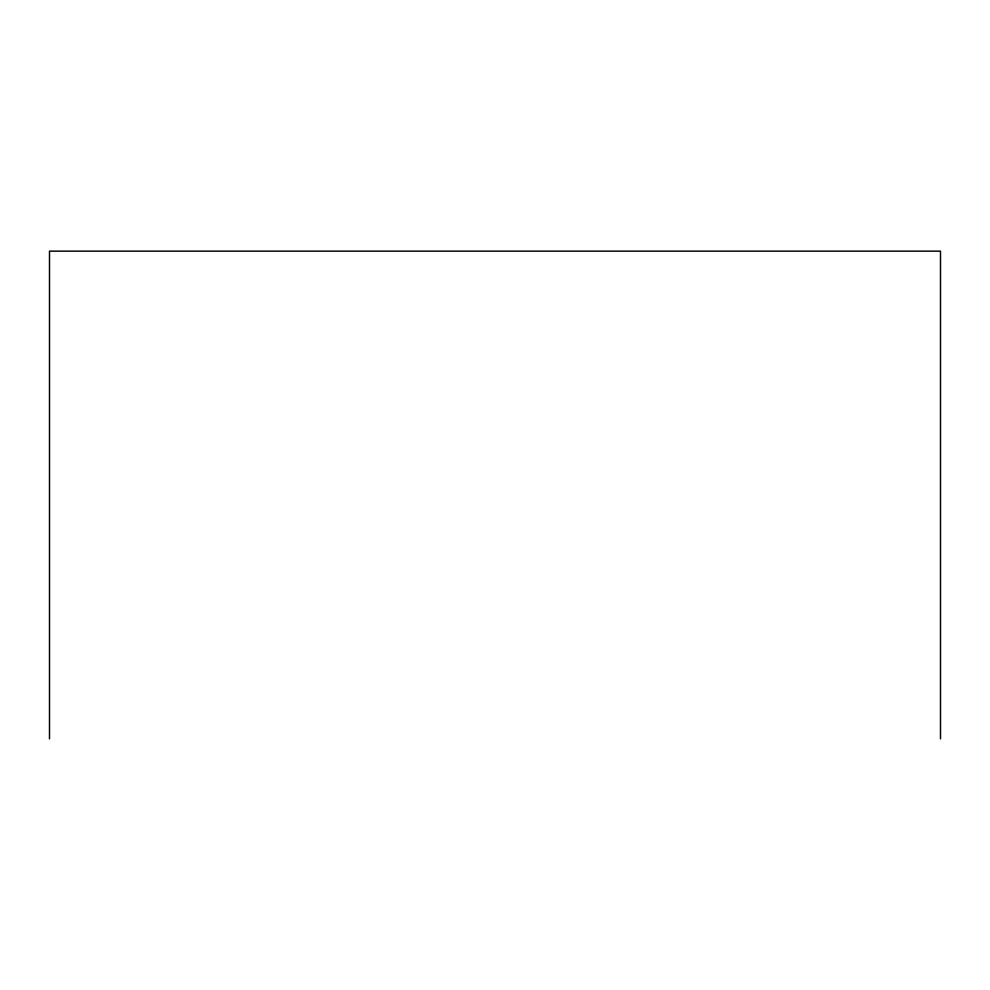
<?xml version="1.0" encoding="UTF-8"?>
<svg xmlns="http://www.w3.org/2000/svg" width="990" height="990" viewBox="0 0 990 990"><rect width="100%" height="100%" fill="white"/><g stroke="black" fill="none" stroke-linecap="round" stroke-linejoin="round"><path stroke-width="1.49" d="M940.5 738.849L940.5 251.151L49.5 251.151L49.5 738.849"/></g></svg>
